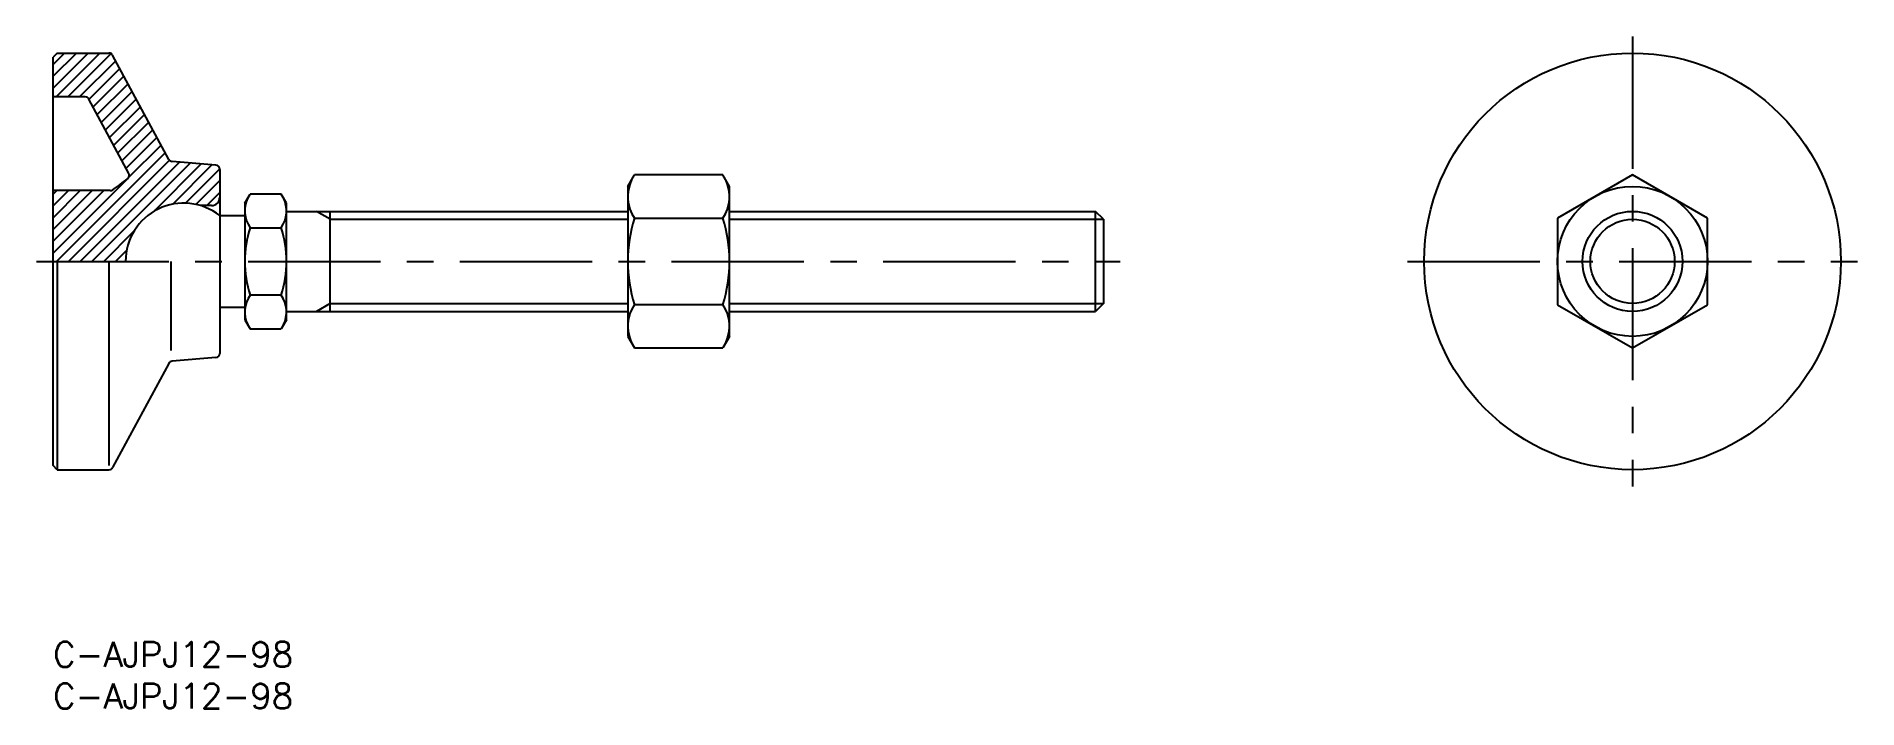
# Model space of a CAD drawing. Extents: x -2 to 216, y -8 to 73.
import ezdxf

# ---------------------------------------------------------------- set-up
doc = ezdxf.new("R2010")
doc.units = 0
doc.header["$LTSCALE"] = 0.5
doc.linetypes.add('CENTER', pattern=[50.8, 31.75, -6.35, 6.35, -6.35])
doc.layers.get('0').update_dxf_attribs({"linetype": 'CONTINUOUS'})
doc.layers.add('CENTER', color=1, linetype='CENTER')
doc.layers.add('後で消してね', color=7, linetype='CONTINUOUS')
doc.styles.get("Standard").update_dxf_attribs({"font": 'txt.shx', "height": 3, "bigfont": 'bigfont.shx'})

# ---------------------------------------------------------------- blocks, each defined once
blk = doc.blocks.new('*U11')
at = {"color": 7, "linetype": 'CONTINUOUS'}
blk.add_text('C-AJPJ12-98', height=3, dxfattribs=at).set_placement((0, -3))
blk = doc.blocks.new('*U12')
at = {"color": 7, "linetype": 'CONTINUOUS'}
blk.add_text('C-AJPJ12-98', height=3, dxfattribs=at).set_placement((0, -8))
blk = doc.blocks.new('*X13')
at = {"color": 0, "linetype": 'CONTINUOUS'}
for p, q in [((0, 66.47), (4.2, 70.67)), ((0, 67.88), (2.79, 70.67)), ((0, 69.3), (1.37, 70.67)), ((0.35, 65.41), (5.62, 70.67)), ((1.77, 65.41), (6.96, 70.6)), ((3.18, 65.41), (7.51, 69.73)), ((4.31, 65.12), (8, 68.81)), ((4.8, 64.2), (8.5, 67.89)), ((5.3, 63.28), (8.99, 66.97)), ((5.79, 62.36), (9.49, 66.05)), ((6.29, 61.44), (9.98, 65.13)), ((6.78, 60.52), (10.48, 64.22)), ((7.28, 59.6), (10.97, 63.3)), ((7.77, 58.69), (11.47, 62.38)), ((8.27, 57.77), (11.96, 61.46)), ((8.76, 56.85), (12.46, 60.54)), ((9.1, 55.77), (12.95, 59.62)), ((0.41, 45.67), (13.45, 58.7)), ((1.83, 45.67), (13.95, 57.8)), ((3.24, 45.67), (15.15, 57.57)), ((4.66, 45.67), (16.45, 57.47)), ((12.04, 51.63), (17.76, 57.36)), ((14.36, 52.54), (19.06, 57.25)), ((0, 46.67), (8.84, 55.51)), ((15.9, 52.67), (20, 56.77)), ((17.16, 52.52), (20, 55.36)), ((0, 48.08), (6.09, 54.17)), ((0, 49.5), (4.67, 54.17)), ((0, 50.91), (3.26, 54.17)), ((0, 52.33), (1.84, 54.17)), ((0, 53.74), (0.43, 54.17)), ((18.43, 52.37), (20, 53.94)), ((6.07, 45.67), (9.74, 49.33)), ((7.49, 45.67), (8.83, 47.01))]:
    blk.add_line(p, q, dxfattribs=at)

msp = doc.modelspace()

# ---------------------------------------------------------------- linework, layer by layer
at = {"color": 7, "linetype": 'CONTINUOUS'}
for p, q in [((0.5, 70.67), (0, 70.17)), ((0, 21.17), (0, 70.17)), ((0.5, 70.67), (6.7, 70.67)), ((13.87, 57.91), (7.14, 70.41)), ((3.86, 65.41), (0, 65.41)), ((9.1, 56.23), (4.3, 65.14)), ((19.54, 57.21), (14.27, 57.65)), ((20, 56.71), (20, 34.63)), ((68.95, 54.67), (69.75, 56.06)), ((68.95, 54.67), (68.95, 36.67)), ((80.35, 56.06), (69.75, 56.06)), ((81.15, 54.67), (80.35, 56.06)), ((81.15, 36.67), (81.15, 54.67)), ((189.48, 56.06), (180.48, 50.87)), ((198.48, 50.87), (189.48, 56.06)), ((6.86, 54.17), (0, 54.17)), ((23, 52.67), (23.63, 53.75)), ((23, 52.67), (23, 38.67)), ((27.37, 53.75), (23.63, 53.75)), ((28, 52.67), (27.37, 53.75)), ((28, 38.67), (28, 52.67)), ((19, 52.37), (17.69, 52.37)), ((20, 51.17), (23, 51.17)), ((28, 51.67), (68.95, 51.67)), ((33.25, 39.67), (33.25, 51.67)), ((69.75, 50.87), (80.35, 50.87)), ((81.15, 51.67), (125.05, 51.67)), ((125.05, 39.67), (125.05, 51.67)), ((126, 50.72), (125.05, 51.67)), ((126, 50.72), (126, 40.62)), ((180.48, 50.87), (180.48, 40.47)), ((198.48, 40.47), (198.48, 50.87)), ((23.63, 49.71), (27.37, 49.71)), ((0.5, 45.67), (0.5, 20.67)), ((6.7, 45.67), (6.7, 21.17)), ((14.13, 45.67), (14.13, 34.96)), ((27.37, 41.63), (23.63, 41.63)), ((20, 40.17), (23, 40.17)), ((28, 39.67), (68.95, 39.67)), ((80.35, 40.47), (69.75, 40.47)), ((81.15, 39.67), (125.05, 39.67)), ((126, 40.62), (125.05, 39.67)), ((180.48, 40.47), (189.48, 35.28)), ((189.48, 35.28), (198.48, 40.47)), ((23, 38.67), (23.63, 37.59)), ((23.63, 37.59), (27.37, 37.59)), ((28, 38.67), (27.37, 37.59)), ((68.95, 36.67), (69.75, 35.28)), ((69.75, 35.28), (80.35, 35.28)), ((81.15, 36.67), (80.35, 35.28)), ((13.87, 33.43), (7.14, 20.93)), ((19.54, 34.13), (14.27, 33.69)), ((0.5, 20.67), (0, 21.17)), ((0.5, 20.67), (6.7, 20.67))]:
    msp.add_line(p, q, dxfattribs=at)
at = {"color": 3, "linetype": 'CONTINUOUS'}
for p, q in [((33.25, 50.72), (31.61, 51.67)), ((33.25, 50.72), (68.95, 50.72)), ((81.15, 50.72), (126, 50.72)), ((33.25, 40.62), (31.61, 39.67)), ((33.25, 40.62), (68.95, 40.62)), ((81.15, 40.62), (126, 40.62))]:
    msp.add_line(p, q, dxfattribs=at)
at = {"color": 7, "linetype": 'CONTINUOUS'}
for radius in [25, 9, 6]:
    msp.add_circle((189.48, 45.67), radius, dxfattribs=at)
at = {"color": 3, "linetype": 'CONTINUOUS'}
msp.add_circle((189.48, 45.67), 5.05, dxfattribs=at)
at = {"color": 7, "linetype": 'CONTINUOUS'}
for centre, radius, start, end in [((6.7, 70.17), 0.5, 28.3008, 90), ((3.86, 64.91), 0.5, 28.3008, 90), ((14.31, 58.15), 0.5, 208.3008, 265.2364), ((19.5, 56.71), 0.5, 0, 85.2364), ((-84.75, 180.36), 156.04, 306.0878, 306.9007), ((8.65, 56), 0.5, 304.3054, 28.3008), ((73.55, 53.46), 4.6, 154.3842, 214.3842), ((76.55, 53.46), 4.6, 325.6158, 25.6158), ((6.86, 54.67), 0.5, 270, 306.0878), ((15.68, 45.68), 6.98, 51.8217, 180.085), ((19, 53.37), 1, 270, 0), ((26.58, 51.73), 3.58, 154.3842, 214.3842), ((24.42, 51.73), 3.58, 325.6158, 25.6158), ((86.15, 45.67), 17.2, 162.412, 197.588), ((63.95, 45.67), 17.2, 342.412, 17.588), ((36.37, 45.67), 13.37, 162.412, 197.588), ((14.63, 45.67), 13.37, 342.412, 17.588), ((26.58, 39.61), 3.58, 145.6158, 205.6158), ((24.42, 39.61), 3.58, 334.3842, 34.3842), ((73.55, 37.88), 4.6, 145.6158, 205.6158), ((76.55, 37.88), 4.6, 334.3842, 34.3842), ((14.31, 33.19), 0.5, 94.7636, 151.6992), ((19.5, 34.63), 0.5, 274.7636, 0), ((6.7, 21.17), 0.5, 270, 331.6992)]:
    msp.add_arc(centre, radius, start, end, dxfattribs=at)
at = {"layer": 'CENTER', "color": 1, "linetype": 'CENTER'}
for p, q in [((189.48, 72.67), (189.48, 18.67)), ((-2, 45.67), (128, 45.67)), ((162.48, 45.67), (216.48, 45.67))]:
    msp.add_line(p, q, dxfattribs=at)

# ---------------------------------------------------------------- block references
at = {"color": 3, "linetype": 'CONTINUOUS'}
msp.add_blockref('*X13', (0, 0), dxfattribs=at)
at = {"layer": '後で消してね', "color": 7, "linetype": 'CONTINUOUS'}
for name in ['*U11', '*U12']:
    msp.add_blockref(name, (0, 0), dxfattribs=at)

doc.saveas('drawing.dxf')
